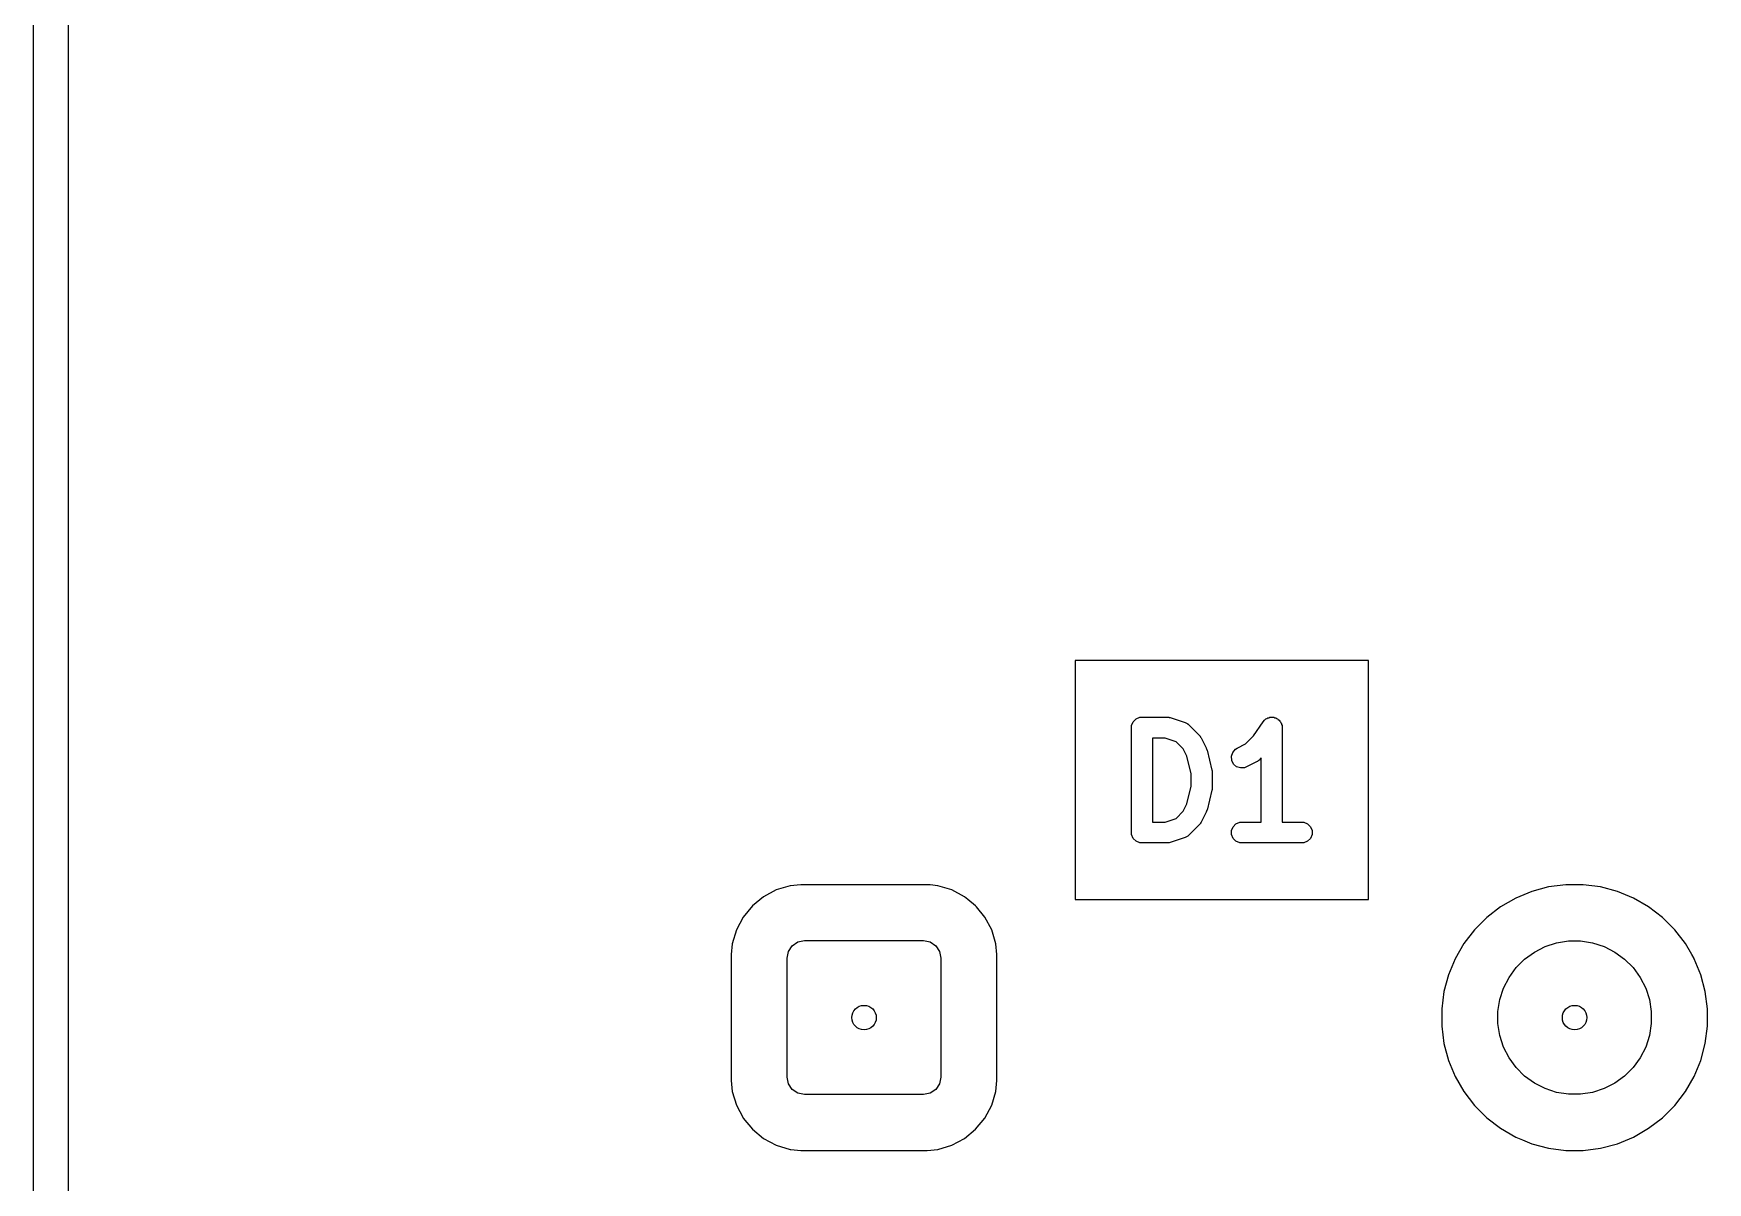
# Model space of a CAD drawing. Extents: x 20 to 124, y -124 to -20.
# Drawn here: x 20 to 43.94, y -60.56 to -44.13 of the extents above; entities that cross this region are included whole.
import ezdxf

# ---------------------------------------------------------------- set-up
doc = ezdxf.new("R2010")
doc.units = 0
doc.layers.add('BLACK', color=7, linetype='CONTINUOUS')
doc.layers.add('WHITE', color=7, linetype='CONTINUOUS')

msp = doc.modelspace()

# ---------------------------------------------------------------- linework, layer by layer
at = {"layer": 'BLACK', "linetype": 'CONTINUOUS'}
for p, q in [((20.5005, -57.298394), (20.5005, -43.658828)), ((39.089072, -53.094984), (34.892357, -53.094984)), ((34.892357, -53.094984), (34.892357, -56.510553)), ((39.089072, -56.510553), (39.089072, -53.094984)), ((35.697857, -54.053328), (35.700739, -54.024064)), ((35.697857, -55.553328), (35.697857, -54.053328)), ((35.700739, -54.024064), (35.723137, -53.969992)), ((35.723137, -53.969992), (35.764521, -53.928608)), ((35.764521, -53.928608), (35.818593, -53.90621)), ((35.818593, -53.90621), (35.847857, -53.903328)), ((35.847857, -53.903328), (36.205, -53.903328)), ((36.205, -53.903328), (36.219811, -53.904786)), ((36.219811, -53.904786), (36.223761, -53.904506)), ((36.223761, -53.904506), (36.228955, -53.905687)), ((36.228955, -53.905687), (36.234264, -53.90621)), ((36.234264, -53.90621), (36.237926, -53.907727)), ((36.237926, -53.907727), (36.252434, -53.911026)), ((36.252434, -53.911026), (36.46672, -53.982454)), ((36.46672, -53.982454), (36.493571, -53.994443)), ((36.493571, -53.994443), (36.497641, -53.997973)), ((36.497641, -53.997973), (36.502621, -54.000036)), ((36.502621, -54.000036), (36.525352, -54.018691)), ((36.525352, -54.018691), (36.668209, -54.161548)), ((37.445573, -54.172051), (37.580193, -53.970123)), ((37.580193, -53.970123), (37.580259, -53.970042)), ((37.580259, -53.970042), (37.58028, -53.969992)), ((37.58028, -53.969992), (37.580391, -53.96988)), ((37.580391, -53.96988), (37.598823, -53.947372)), ((37.598823, -53.947372), (37.611165, -53.939106)), ((37.611165, -53.939106), (37.621664, -53.928608)), ((37.621664, -53.928608), (37.63524, -53.922984)), ((37.63524, -53.922984), (37.647453, -53.914806)), ((37.647453, -53.914806), (37.662014, -53.911893)), ((37.662014, -53.911893), (37.675736, -53.90621)), ((37.675736, -53.90621), (37.690433, -53.90621)), ((37.690433, -53.90621), (37.704843, -53.903328)), ((37.704843, -53.903328), (37.719413, -53.90621)), ((37.719413, -53.90621), (37.734264, -53.90621)), ((37.734264, -53.90621), (37.747838, -53.911832)), ((37.747838, -53.911832), (37.762257, -53.914685)), ((37.762257, -53.914685), (37.774617, -53.922925)), ((37.774617, -53.922925), (37.788336, -53.928608)), ((37.788336, -53.928608), (37.798725, -53.938997)), ((37.798725, -53.938997), (37.810956, -53.947151)), ((37.810956, -53.947151), (37.819221, -53.959493)), ((37.819221, -53.959493), (37.82972, -53.969992)), ((37.82972, -53.969992), (37.835343, -53.983568)), ((37.835343, -53.983568), (37.843522, -53.995781)), ((37.843522, -53.995781), (37.846434, -54.010343)), ((37.846434, -54.010343), (37.852118, -54.024064)), ((37.852118, -54.024064), (37.854969, -54.053016)), ((37.854969, -54.053016), (37.855, -54.05317)), ((37.855, -54.05317), (37.854989, -54.053222)), ((37.854989, -54.053222), (37.855, -54.053328)), ((37.855, -54.053328), (37.855, -55.403328)), ((36.18066, -54.203328), (35.997857, -54.203328)), ((35.997857, -54.203328), (35.997857, -55.403328)), ((36.338258, -54.255861), (36.18066, -54.203328)), ((36.438865, -54.356468), (36.338258, -54.255861)), ((36.668209, -54.161548), (36.677649, -54.17305)), ((36.677649, -54.17305), (36.680642, -54.175646)), ((36.680642, -54.175646), (36.68348, -54.180155)), ((36.68348, -54.180155), (36.686864, -54.184278)), ((36.686864, -54.184278), (36.68838, -54.18794)), ((36.68838, -54.18794), (36.696307, -54.200532)), ((36.696307, -54.200532), (36.767736, -54.343388)), ((37.209347, -54.347736), (37.330432, -54.287192)), ((37.330432, -54.287192), (37.445573, -54.172051)), ((36.492044, -54.462827), (36.438865, -54.356468)), ((36.555, -54.714648), (36.492044, -54.462827)), ((36.767736, -54.343388), (36.768555, -54.34553)), ((36.768555, -54.34553), (36.7692, -54.3464)), ((36.7692, -54.3464), (36.773584, -54.358671)), ((36.773584, -54.358671), (36.778245, -54.370852)), ((36.778245, -54.370852), (36.778321, -54.371932)), ((36.778321, -54.371932), (36.779093, -54.374091)), ((36.779093, -54.374091), (36.850521, -54.659805)), ((37.127607, -54.463139), (37.146114, -54.407616)), ((37.131756, -54.521519), (37.127607, -54.463139)), ((37.15793, -54.573868), (37.131756, -54.521519)), ((37.146114, -54.407616), (37.184461, -54.363401)), ((37.184461, -54.363401), (37.209347, -54.347736)), ((37.486368, -54.544635), (37.343511, -54.616064)), ((37.498961, -54.536707), (37.486368, -54.544635)), ((37.502621, -54.535192), (37.498961, -54.536707)), ((37.50674, -54.53181), (37.502621, -54.535192)), ((37.511254, -54.52897), (37.50674, -54.53181)), ((37.51385, -54.525976), (37.511254, -54.52897)), ((37.525352, -54.516537), (37.51385, -54.525976)), ((37.555, -54.486889), (37.525352, -54.516537)), ((37.555, -55.403328), (37.555, -54.486889)), ((36.555, -54.892007), (36.555, -54.714648)), ((36.850521, -54.659805), (36.85127, -54.664876)), ((36.85127, -54.664876), (36.852118, -54.666921)), ((36.852118, -54.666921), (36.853203, -54.677943)), ((36.853203, -54.677943), (36.854823, -54.688894)), ((36.854823, -54.688894), (36.854497, -54.691081)), ((36.854497, -54.691081), (36.855, -54.696185)), ((36.855, -54.696185), (36.855, -54.910471)), ((37.202145, -54.612215), (37.15793, -54.573868)), ((37.257668, -54.630722), (37.202145, -54.612215)), ((37.316048, -54.626573), (37.257668, -54.630722)), ((37.343511, -54.616064), (37.316048, -54.626573)), ((36.492044, -55.143828), (36.555, -54.892007)), ((36.850521, -54.946851), (36.779093, -55.232565)), ((36.85127, -54.941779), (36.850521, -54.946851)), ((36.852118, -54.939735), (36.85127, -54.941779)), ((36.853203, -54.928712), (36.852118, -54.939735)), ((36.854823, -54.917762), (36.853203, -54.928712)), ((36.855, -54.910471), (36.854497, -54.915574)), ((36.854497, -54.915574), (36.854823, -54.917762)), ((36.338259, -55.350794), (36.438865, -55.250188)), ((36.438865, -55.250188), (36.492044, -55.143828)), ((36.767736, -55.263268), (36.696307, -55.406124)), ((36.768555, -55.261125), (36.767736, -55.263268)), ((36.7692, -55.260256), (36.768555, -55.261125)), ((36.773584, -55.247984), (36.7692, -55.260256)), ((36.778245, -55.235804), (36.773584, -55.247984)), ((36.778321, -55.234723), (36.778245, -55.235804)), ((36.779093, -55.232565), (36.778321, -55.234723)), ((35.997857, -55.403328), (36.180657, -55.403328)), ((36.180657, -55.403328), (36.338259, -55.350794)), ((36.668209, -55.445108), (36.525352, -55.587966)), ((36.677647, -55.433606), (36.668209, -55.445108)), ((36.680642, -55.43101), (36.677647, -55.433606)), ((36.683482, -55.426496), (36.680642, -55.43101)), ((36.686864, -55.422377), (36.683482, -55.426496)), ((36.688379, -55.418717), (36.686864, -55.422377)), ((36.696307, -55.406124), (36.688379, -55.418717)), ((37.129311, -55.524064), (37.151709, -55.469992)), ((37.129311, -55.582592), (37.129311, -55.524064)), ((37.151709, -55.469992), (37.193093, -55.428608)), ((37.193093, -55.428608), (37.247165, -55.40621)), ((37.247165, -55.40621), (37.276429, -55.403328)), ((37.276429, -55.403328), (37.555, -55.403328)), ((37.855, -55.403328), (38.133572, -55.403328)), ((38.133572, -55.403328), (38.162836, -55.40621)), ((38.162836, -55.40621), (38.216908, -55.428608)), ((38.216908, -55.428608), (38.258292, -55.469992)), ((38.258292, -55.469992), (38.28069, -55.524064)), ((38.28069, -55.524064), (38.28069, -55.582592)), ((35.700739, -55.582592), (35.697857, -55.553328)), ((35.723137, -55.636664), (35.700739, -55.582592)), ((35.764521, -55.678048), (35.723137, -55.636664)), ((35.818593, -55.700446), (35.764521, -55.678048)), ((35.847857, -55.703328), (35.818593, -55.700446)), ((36.205, -55.703328), (35.847857, -55.703328)), ((36.219805, -55.701869), (36.205, -55.703328)), ((36.22376, -55.702151), (36.219805, -55.701869)), ((36.228961, -55.700968), (36.22376, -55.702151)), ((36.234264, -55.700446), (36.228961, -55.700968)), ((36.237921, -55.69893), (36.234264, -55.700446)), ((36.252434, -55.695631), (36.237921, -55.69893)), ((36.46672, -55.624203), (36.252434, -55.695631)), ((36.493571, -55.612215), (36.46672, -55.624203)), ((36.497642, -55.608683), (36.493571, -55.612215)), ((36.502622, -55.606621), (36.497642, -55.608683)), ((36.525352, -55.587966), (36.502622, -55.606621)), ((37.151709, -55.636664), (37.129311, -55.582592)), ((37.193093, -55.678048), (37.151709, -55.636664)), ((37.247165, -55.700446), (37.193093, -55.678048)), ((37.276429, -55.703328), (37.247165, -55.700446)), ((38.133572, -55.703328), (37.276429, -55.703328)), ((38.162836, -55.700446), (38.133572, -55.703328)), ((38.216908, -55.678048), (38.162836, -55.700446)), ((38.258292, -55.636664), (38.216908, -55.678048)), ((38.28069, -55.582592), (38.258292, -55.636664)), ((30.438545, -56.472317), (30.278589, -56.603589)), ((30.621042, -56.374769), (30.438545, -56.472317)), ((30.819067, -56.314699), (30.621042, -56.374769)), ((30.973395, -56.2995), (30.819067, -56.314699)), ((32.776605, -56.2995), (30.973395, -56.2995)), ((32.776609, -56.2995), (32.776605, -56.2995)), ((32.820222, -56.303795), (32.776609, -56.2995)), ((32.930935, -56.314699), (32.820222, -56.303795)), ((32.930935, -56.3147), (32.930933, -56.314699)), ((32.930933, -56.314699), (32.930935, -56.314699)), ((33.128955, -56.374768), (32.930935, -56.3147)), ((33.311451, -56.472315), (33.128955, -56.374768)), ((33.311452, -56.472316), (33.311451, -56.472315)), ((33.311454, -56.472317), (33.311452, -56.472316)), ((33.358045, -56.510553), (33.311454, -56.472317)), ((41.422792, -56.396498), (41.192638, -56.49183)), ((41.663438, -56.332017), (41.422792, -56.396498)), ((41.910424, -56.299501), (41.663438, -56.332017)), ((41.910429, -56.2995), (41.910424, -56.299501)), ((41.910435, -56.2995), (41.910429, -56.2995)), ((42.159565, -56.2995), (41.910435, -56.2995)), ((42.15957, -56.2995), (42.159565, -56.2995)), ((42.159575, -56.299501), (42.15957, -56.2995)), ((42.406561, -56.332017), (42.159575, -56.299501)), ((42.647207, -56.396498), (42.406561, -56.332017)), ((42.877361, -56.49183), (42.647207, -56.396498)), ((30.278589, -56.603589), (30.147317, -56.763545)), ((33.47141, -56.603589), (33.358045, -56.510553)), ((33.481924, -56.616401), (33.47141, -56.603589)), ((33.602685, -56.763549), (33.481924, -56.616401)), ((34.892357, -56.510553), (39.089072, -56.510553)), ((40.976873, -56.6164), (40.779225, -56.76806)), ((41.192623, -56.491837), (40.976873, -56.6164)), ((41.192638, -56.49183), (41.192623, -56.491837)), ((42.877376, -56.491837), (42.877361, -56.49183)), ((43.093126, -56.6164), (42.877376, -56.491837)), ((43.290774, -56.76806), (43.093126, -56.6164)), ((30.049769, -56.946042), (29.989699, -57.144066)), ((30.147317, -56.763545), (30.049769, -56.946042)), ((33.700232, -56.946045), (33.602685, -56.763549)), ((33.7603, -57.144065), (33.700232, -56.946045)), ((40.60306, -56.944225), (40.4514, -57.141873)), ((40.603066, -56.944218), (40.60306, -56.944225)), ((40.779218, -56.768066), (40.603066, -56.944218)), ((40.779225, -56.76806), (40.779218, -56.768066)), ((43.290781, -56.768066), (43.290774, -56.76806)), ((43.466933, -56.944218), (43.290781, -56.768066)), ((43.466939, -56.944225), (43.466933, -56.944218)), ((43.618599, -57.141873), (43.466939, -56.944225)), ((29.989699, -57.144066), (29.9745, -57.298394)), ((30.79403, -57.254329), (30.848223, -57.173223)), ((30.848223, -57.173223), (30.929329, -57.11903)), ((30.929329, -57.11903), (31.025, -57.100001)), ((31.025, -57.100001), (32.725001, -57.1)), ((32.725001, -57.1), (32.820671, -57.11903)), ((32.820671, -57.11903), (32.901777, -57.173223)), ((32.901777, -57.173223), (32.95597, -57.254329)), ((33.775499, -57.298392), (33.7603, -57.144065)), ((40.4514, -57.141873), (40.326837, -57.357623)), ((41.460252, -57.262096), (41.614048, -57.183733)), ((41.614048, -57.183733), (41.77821, -57.130393)), ((41.77821, -57.130393), (41.948695, -57.103391)), ((41.948695, -57.103391), (42.121305, -57.103391)), ((42.121305, -57.103391), (42.29179, -57.130393)), ((42.29179, -57.130393), (42.455952, -57.183733)), ((42.455952, -57.183733), (42.609748, -57.262096)), ((43.708965, -57.298394), (43.618599, -57.141873)), ((20.5005, -73.77841), (20.5005, -57.298394)), ((29.9745, -57.298394), (29.9745, -59.101604)), ((30.775, -57.349999), (30.79403, -57.254329)), ((30.775001, -59.05), (30.775, -57.349999)), ((32.95597, -57.254329), (32.974999, -57.35)), ((32.974999, -57.35), (32.975, -59.050001)), ((33.775499, -58.075441), (33.775499, -57.298392)), ((40.32683, -57.357638), (40.231498, -57.587792)), ((40.326837, -57.357623), (40.32683, -57.357638)), ((41.198553, -57.485607), (41.320607, -57.363553)), ((41.320607, -57.363553), (41.460252, -57.262096)), ((42.609748, -57.262096), (42.749393, -57.363553)), ((42.749393, -57.363553), (42.871447, -57.485607)), ((43.708966, -57.298395), (43.708965, -57.298394)), ((43.743002, -57.357347), (43.708966, -57.298395)), ((43.743004, -57.357349), (43.743002, -57.357347)), ((43.743004, -57.357351), (43.743004, -57.357349)), ((43.743164, -57.357627), (43.743004, -57.357351)), ((43.743165, -57.35763), (43.743164, -57.357627)), ((43.743168, -57.357635), (43.743165, -57.35763)), ((43.743169, -57.357638), (43.743168, -57.357635)), ((43.838502, -57.587793), (43.743169, -57.357638)), ((40.231498, -57.587792), (40.167017, -57.828438)), ((41.018733, -57.779048), (41.097096, -57.625252)), ((41.097096, -57.625252), (41.198553, -57.485607)), ((42.871447, -57.485607), (42.972904, -57.625252)), ((42.972904, -57.625252), (43.051267, -57.779048)), ((43.902982, -57.828435), (43.838502, -57.587793)), ((40.167017, -57.828438), (40.134501, -58.075424)), ((40.965393, -57.94321), (41.018733, -57.779048)), ((43.051267, -57.779048), (43.104607, -57.94321)), ((43.9355, -58.075435), (43.902982, -57.828435)), ((33.7755, -59.101609), (33.775499, -58.075441)), ((40.134501, -58.075424), (40.1345, -58.075441)), ((40.1345, -58.075441), (40.1345, -58.324558)), ((40.938391, -58.113695), (40.965393, -57.94321)), ((40.938391, -58.286305), (40.938391, -58.113695)), ((43.104607, -57.94321), (43.131609, -58.113695)), ((43.131609, -58.113695), (43.131609, -58.286305)), ((43.9355, -58.324565), (43.9355, -58.075435)), ((40.1345, -58.324558), (40.134501, -58.324575)), ((40.134501, -58.324575), (40.167017, -58.571561)), ((40.965393, -58.45679), (40.938391, -58.286305)), ((43.131609, -58.286305), (43.104607, -58.45679)), ((43.902982, -58.571565), (43.9355, -58.324565)), ((40.167017, -58.571561), (40.231498, -58.812207)), ((41.018733, -58.620952), (40.965393, -58.45679)), ((41.097096, -58.774748), (41.018733, -58.620952)), ((43.051267, -58.620952), (42.972904, -58.774748)), ((43.104607, -58.45679), (43.051267, -58.620952)), ((43.838502, -58.812207), (43.902982, -58.571565)), ((40.231498, -58.812207), (40.32683, -59.042361)), ((41.198553, -58.914393), (41.097096, -58.774748)), ((42.972904, -58.774748), (42.871447, -58.914393)), ((43.743164, -59.042373), (43.838502, -58.812207)), ((29.9745, -59.101604), (29.989699, -59.255932)), ((30.79403, -59.145671), (30.775001, -59.05)), ((32.975, -59.050001), (32.95597, -59.145671)), ((33.7603, -59.255935), (33.7755, -59.101609)), ((40.32683, -59.042361), (40.326837, -59.042376)), ((40.326837, -59.042376), (40.4514, -59.258126)), ((41.320607, -59.036447), (41.198553, -58.914393)), ((41.460252, -59.137904), (41.320607, -59.036447)), ((42.749393, -59.036447), (42.609748, -59.137904)), ((42.871447, -58.914393), (42.749393, -59.036447)), ((43.618599, -59.258127), (43.743164, -59.042373)), ((29.989699, -59.255932), (29.9897, -59.255935)), ((29.9897, -59.255935), (30.049768, -59.453955)), ((30.848223, -59.226777), (30.79403, -59.145671)), ((30.929329, -59.28097), (30.848223, -59.226777)), ((31.024999, -59.3), (30.929329, -59.28097)), ((32.725, -59.299999), (31.024999, -59.3)), ((32.820671, -59.28097), (32.725, -59.299999)), ((32.901777, -59.226777), (32.820671, -59.28097)), ((32.95597, -59.145671), (32.901777, -59.226777)), ((33.700232, -59.453955), (33.7603, -59.255935)), ((40.4514, -59.258126), (40.60306, -59.455774)), ((41.614048, -59.216267), (41.460252, -59.137904)), ((41.77821, -59.269607), (41.614048, -59.216267)), ((41.948695, -59.296609), (41.77821, -59.269607)), ((42.121305, -59.296609), (41.948695, -59.296609)), ((42.29179, -59.269607), (42.121305, -59.296609)), ((42.455952, -59.216267), (42.29179, -59.269607)), ((42.609748, -59.137904), (42.455952, -59.216267)), ((43.466938, -59.455776), (43.618599, -59.258127)), ((30.049768, -59.453955), (30.144903, -59.631939)), ((33.602685, -59.636451), (33.700232, -59.453955)), ((40.60306, -59.455774), (40.603066, -59.455781)), ((40.603066, -59.455781), (40.779218, -59.631933)), ((43.290776, -59.631938), (43.466938, -59.455776)), ((30.144903, -59.631939), (30.147317, -59.636454)), ((30.147317, -59.636454), (30.278589, -59.79641)), ((30.278589, -59.79641), (30.438545, -59.927682)), ((33.311451, -59.927685), (33.47141, -59.79641)), ((33.47141, -59.79641), (33.602685, -59.636451)), ((40.779218, -59.631933), (40.779225, -59.631939)), ((40.779225, -59.631939), (40.976873, -59.783599)), ((40.976873, -59.783599), (41.192623, -59.908162)), ((42.877373, -59.908164), (43.093127, -59.783599)), ((43.093127, -59.783599), (43.290776, -59.631938)), ((30.438545, -59.927682), (30.438549, -59.927685)), ((30.438549, -59.927685), (30.621045, -60.025232)), ((30.621045, -60.025232), (30.819065, -60.0853)), ((32.930935, -60.0853), (33.128955, -60.025232)), ((33.128955, -60.025232), (33.311451, -59.927685)), ((41.192623, -59.908162), (41.192638, -59.908169)), ((41.192638, -59.908169), (41.291825, -59.949253)), ((41.291825, -59.949253), (41.422793, -60.003502)), ((41.422793, -60.003502), (41.663435, -60.067982)), ((41.663435, -60.067982), (41.910435, -60.1005)), ((42.159565, -60.1005), (42.406565, -60.067982)), ((42.406565, -60.067982), (42.647207, -60.003502)), ((42.647207, -60.003502), (42.877373, -59.908164)), ((30.819065, -60.0853), (30.819064, -60.0853)), ((30.819064, -60.0853), (30.829968, -60.086373)), ((30.829968, -60.086373), (30.973391, -60.1005)), ((30.973391, -60.1005), (32.776608, -60.100499)), ((32.776608, -60.100499), (32.930935, -60.0853)), ((41.910435, -60.1005), (41.910442, -60.1005)), ((41.910442, -60.1005), (42.159558, -60.1005)), ((42.159558, -60.1005), (42.159565, -60.1005))]:
    msp.add_line(p, q, dxfattribs=at)
at = {"layer": 'BLACK'}
for centre in [(31.875, -58.2), (42.035, -58.2)]:
    msp.add_circle(centre, 0.175, dxfattribs=at)
at = {"layer": 'WHITE', "linetype": 'CONTINUOUS'}
msp.add_line((20, -124), (20, -20), dxfattribs=at)
at = {"layer": 'WHITE'}
for centre in [(31.875, -58.2), (42.035, -58.2)]:
    msp.add_circle(centre, 0.175, dxfattribs=at)

doc.saveas('drawing.dxf')
